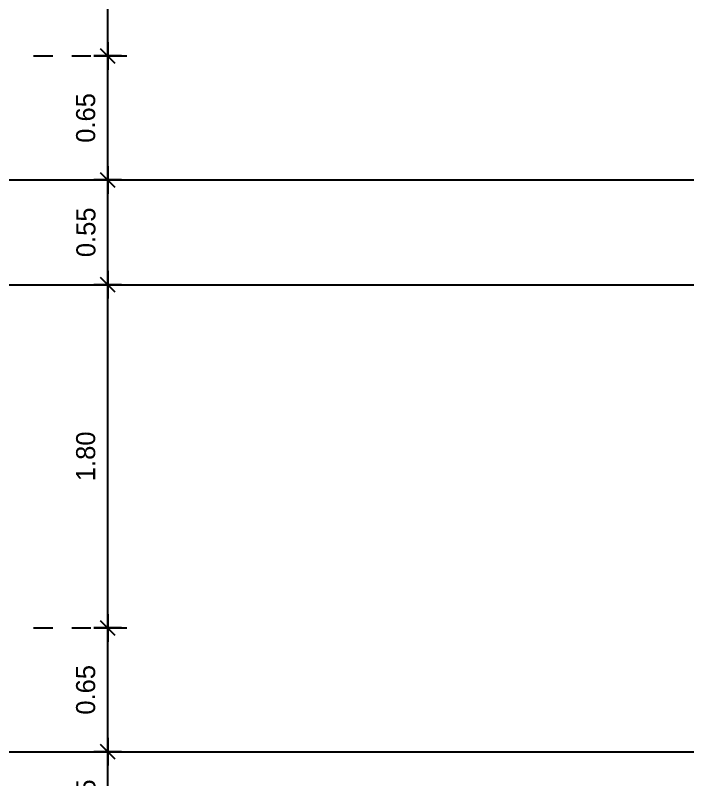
# Model space of a CAD drawing. Extents: x 185 to 567, y -69 to 170.
# Drawn here: x 244.546 to 248.071, y -39.232 to -35.222 of the extents above; entities that cross this region are included whole.
import ezdxf

# ---------------------------------------------------------------- set-up
doc = ezdxf.new("R2010")
doc.units = 0
doc.header["$LTSCALE"] = 0.25
doc.header["$MEASUREMENT"] = 0
doc.header["$PDMODE"] = 35
doc.header["$PDSIZE"] = -1
doc.linetypes.add('DOT2', pattern=[0.125, 0, -0.125])
doc.layers.get('0').update_dxf_attribs({"linetype": 'CONTINUOUS'})
doc.layers.get('Defpoints').update_dxf_attribs({"linetype": 'CONTINUOUS'})
doc.layers.add('A-groves', color=8, linetype='CONTINUOUS')
doc.layers.add('A-IDM', color=221, linetype='CONTINUOUS')
doc.styles.add('XARAB', font='xarab.shx')
doc.dimstyles.new('DIM50', dxfattribs={"dimtxt": 0.1, "dimasz": 0.06, "dimexe": 0.1, "dimexo": 0, "dimgap": 0.05, "dimtad": 1, "dimzin": 3, "dimdsep": 46, "dimtxsty": 'XARAB', "dimblk": 'DTICK', "dimcen": 0.09, "dimclrd": 256, "dimclre": 5, "dimclrt": 3, "dimadec": 0, "dimazin": 3, "dimtfac": 1, "dimtix": 1, "dimtmove": 2, "dimatfit": 0, "dimldrblk": 'DTICK', "dimfxl": 0.15, "dimtolj": 1, "dimtzin": 3, "dimlwd": -3, "dimlwe": -3, "dimarcsym": 0})

# ---------------------------------------------------------------- blocks, each defined once
blk = doc.blocks.new('DTICK')
for p, q in [((0, 1.207), (0, -1.207)), ((-1.207, 0), (1.207, 0))]:
    blk.add_line(p, q)
at = {"color": 3}
blk.add_line((-0.629, -0.629), (0.629, 0.629), dxfattribs=at)
blk = doc.blocks.new('*D1835')
at = {"layer": 'A-IDM', "color": 5, "linetype": 'DOT2', "lineweight": -3, "transparency": 16777216}
for p, q in [((244.6425, -39.0856), (245.1313, -39.0856)), ((244.6425, -39.6356), (245.1313, -39.6356))]:
    blk.add_line(p, q, dxfattribs=at)
at = {"layer": 'A-IDM', "lineweight": -3, "transparency": 16777216}
blk.add_line((245.0313, -39.5756), (245.0313, -39.1456), dxfattribs=at)
at = {"layer": 'Defpoints', "color": 0, "transparency": 16777216}
for p in [(244.6425, -39.0856, 0), (245.0313, -39.0856), (244.6425, -39.6356, 0)]:
    blk.add_point(p, dxfattribs=at)
at = {"layer": 'A-IDM', "lineweight": -3, "transparency": 16777216, "xscale": 0.06, "yscale": 0.06, "zscale": 0.06}
for p, rotation in [((245.0313, -39.0856), 90), ((245.0313, -39.6356), 270)]:
    blk.add_blockref('DTICK', p, dxfattribs=dict(at, rotation=rotation))
at = {"layer": 'A-IDM', "color": 3, "transparency": 16777216, "insert": (244.9172, -39.3606), "char_height": 0.1, "attachment_point": 5, "rotation": 90, "style": 'XARAB'}
blk.add_mtext('\\A1;0.55', dxfattribs=at)
blk = doc.blocks.new('*D1836')
at = {"layer": 'A-IDM', "color": 5, "linetype": 'DOT2', "lineweight": -3, "transparency": 16777216}
for p, q in [((244.6425, -38.4356), (245.1313, -38.4356)), ((244.6425, -39.0856), (245.1313, -39.0856))]:
    blk.add_line(p, q, dxfattribs=at)
at = {"layer": 'A-IDM', "lineweight": -3, "transparency": 16777216}
blk.add_line((245.0313, -39.0256), (245.0313, -38.4956), dxfattribs=at)
at = {"layer": 'Defpoints', "color": 0, "transparency": 16777216}
for p in [(244.6425, -38.4356, 0), (245.0313, -38.4356), (244.6425, -39.0856, 0)]:
    blk.add_point(p, dxfattribs=at)
at = {"layer": 'A-IDM', "lineweight": -3, "transparency": 16777216, "xscale": 0.06, "yscale": 0.06, "zscale": 0.06}
for p, rotation in [((245.0313, -38.4356), 90), ((245.0313, -39.0856), 270)]:
    blk.add_blockref('DTICK', p, dxfattribs=dict(at, rotation=rotation))
at = {"layer": 'A-IDM', "color": 3, "transparency": 16777216, "insert": (244.9157, -38.7606), "char_height": 0.1, "attachment_point": 5, "rotation": 90, "style": 'XARAB'}
blk.add_mtext('\\A1;0.65', dxfattribs=at)
blk = doc.blocks.new('*D1837')
at = {"layer": 'A-IDM', "color": 5, "linetype": 'DOT2', "lineweight": -3, "transparency": 16777216}
for p, q in [((244.7204, -36.6356), (245.1313, -36.6356)), ((244.6425, -38.4356), (245.1313, -38.4356))]:
    blk.add_line(p, q, dxfattribs=at)
at = {"layer": 'A-IDM', "lineweight": -3, "transparency": 16777216}
blk.add_line((245.0313, -38.3756), (245.0313, -36.6956), dxfattribs=at)
at = {"layer": 'Defpoints', "color": 0, "transparency": 16777216}
for p in [(244.7204, -36.6356), (245.0313, -36.6356), (244.6425, -38.4356, 0)]:
    blk.add_point(p, dxfattribs=at)
at = {"layer": 'A-IDM', "lineweight": -3, "transparency": 16777216, "xscale": 0.06, "yscale": 0.06, "zscale": 0.06}
for p, rotation in [((245.0313, -36.6356), 90), ((245.0313, -38.4356), 270)]:
    blk.add_blockref('DTICK', p, dxfattribs=dict(at, rotation=rotation))
at = {"layer": 'A-IDM', "color": 3, "transparency": 16777216, "insert": (244.9159, -37.5356), "char_height": 0.1, "attachment_point": 5, "rotation": 90, "style": 'XARAB'}
blk.add_mtext('\\A1;1.80', dxfattribs=at)
blk = doc.blocks.new('*D1838')
at = {"layer": 'A-IDM', "color": 5, "linetype": 'DOT2', "lineweight": -3, "transparency": 16777216}
for p, q in [((244.6425, -36.0856), (245.1313, -36.0856)), ((244.6425, -36.6356), (245.1313, -36.6356))]:
    blk.add_line(p, q, dxfattribs=at)
at = {"layer": 'A-IDM', "lineweight": -3, "transparency": 16777216}
blk.add_line((245.0313, -36.5756), (245.0313, -36.1456), dxfattribs=at)
at = {"layer": 'Defpoints', "color": 0, "transparency": 16777216}
for p in [(244.6425, -36.0856, 0), (245.0313, -36.0856), (244.6425, -36.6356, 0)]:
    blk.add_point(p, dxfattribs=at)
at = {"layer": 'A-IDM', "lineweight": -3, "transparency": 16777216, "xscale": 0.06, "yscale": 0.06, "zscale": 0.06}
for p, rotation in [((245.0313, -36.0856), 90), ((245.0313, -36.6356), 270)]:
    blk.add_blockref('DTICK', p, dxfattribs=dict(at, rotation=rotation))
at = {"layer": 'A-IDM', "color": 3, "transparency": 16777216, "insert": (244.9172, -36.3606), "char_height": 0.1, "attachment_point": 5, "rotation": 90, "style": 'XARAB'}
blk.add_mtext('\\A1;0.55', dxfattribs=at)
blk = doc.blocks.new('*D1839')
at = {"layer": 'A-IDM', "color": 5, "linetype": 'DOT2', "lineweight": -3, "transparency": 16777216}
for p, q in [((244.6425, -35.4356), (245.1313, -35.4356)), ((244.6425, -36.0856), (245.1313, -36.0856))]:
    blk.add_line(p, q, dxfattribs=at)
at = {"layer": 'A-IDM', "lineweight": -3, "transparency": 16777216}
blk.add_line((245.0313, -36.0256), (245.0313, -35.4956), dxfattribs=at)
at = {"layer": 'Defpoints', "color": 0, "transparency": 16777216}
for p in [(244.6425, -35.4356, 0), (245.0313, -35.4356), (244.6425, -36.0856, 0)]:
    blk.add_point(p, dxfattribs=at)
at = {"layer": 'A-IDM', "lineweight": -3, "transparency": 16777216, "xscale": 0.06, "yscale": 0.06, "zscale": 0.06}
for p, rotation in [((245.0313, -35.4356), 90), ((245.0313, -36.0856), 270)]:
    blk.add_blockref('DTICK', p, dxfattribs=dict(at, rotation=rotation))
at = {"layer": 'A-IDM', "color": 3, "transparency": 16777216, "insert": (244.9157, -35.7606), "char_height": 0.1, "attachment_point": 5, "rotation": 90, "style": 'XARAB'}
blk.add_mtext('\\A1;0.65', dxfattribs=at)
blk = doc.blocks.new('*D1840')
at = {"layer": 'A-IDM', "color": 5, "linetype": 'DOT2', "lineweight": -3, "transparency": 16777216}
for p, q in [((244.7693, -33.6357), (245.1313, -33.6357)), ((244.6425, -35.4356), (245.1313, -35.4356))]:
    blk.add_line(p, q, dxfattribs=at)
at = {"layer": 'A-IDM', "lineweight": -3, "transparency": 16777216}
blk.add_line((245.0313, -35.3756), (245.0313, -33.6957), dxfattribs=at)
at = {"layer": 'Defpoints', "color": 0, "transparency": 16777216}
for p in [(244.7693, -33.6357, 0), (245.0313, -33.6357), (244.6425, -35.4356, 0)]:
    blk.add_point(p, dxfattribs=at)
at = {"layer": 'A-IDM', "lineweight": -3, "transparency": 16777216, "xscale": 0.06, "yscale": 0.06, "zscale": 0.06}
for p, rotation in [((245.0313, -33.6357), 90), ((245.0313, -35.4356), 270)]:
    blk.add_blockref('DTICK', p, dxfattribs=dict(at, rotation=rotation))
at = {"layer": 'A-IDM', "color": 3, "transparency": 16777216, "insert": (244.9159, -34.5356), "char_height": 0.1, "attachment_point": 5, "rotation": 90, "style": 'XARAB'}
blk.add_mtext('\\A1;1.80', dxfattribs=at)

msp = doc.modelspace()

# ---------------------------------------------------------------- linework, layer by layer
at = {"layer": 'A-groves'}
for p, q in [((240.0553, -36.0857, -0.0002), (260.2753, -36.0857, -0.0002)), ((240.0553, -36.6357, -0.0002), (260.2753, -36.6357, -0.0002)), ((240.0553, -39.0857, 0), (260.2753, -39.0857, 0))]:
    msp.add_line(p, q, dxfattribs=at)

# ---------------------------------------------------------------- dimensions: what is measured, and where the dimension line sits
at = {"layer": 'A-IDM'}
for base, p1, p2, picture, middle in [((245.0313, -33.6357, 0), (244.6425, -35.4356, 0), (244.7693, -33.6357, 0), '*D1840', (244.9159, -34.5356, 0)), ((245.0313, -35.4356, 0), (244.6425, -36.0856, 0), (244.6425, -35.4356, 0), '*D1839', (244.9157, -35.7606, 0)), ((245.0313, -36.0856, 0), (244.6425, -36.6356, 0), (244.6425, -36.0856, 0), '*D1838', (244.9172, -36.3606, 0)), ((245.0313, -36.6356, 0), (244.6425, -38.4356, 0), (244.7204, -36.6356, 0), '*D1837', (244.9159, -37.5356, 0)), ((245.0313, -38.4356, 0), (244.6425, -39.0856, 0), (244.6425, -38.4356, 0), '*D1836', (244.9157, -38.7606, 0)), ((245.0313, -39.0856, 0), (244.6425, -39.6356, 0), (244.6425, -39.0856, 0), '*D1835', (244.9172, -39.3606, 0))]:
    dim = msp.add_linear_dim(base=base, p1=p1, p2=p2, angle=90, dimstyle='DIM50', override={"dimfxl": 0.15}, dxfattribs=at)
    dim.commit()
    dim.dimension.update_dxf_attribs({"geometry": picture, "text_midpoint": middle})

doc.saveas('drawing.dxf')
